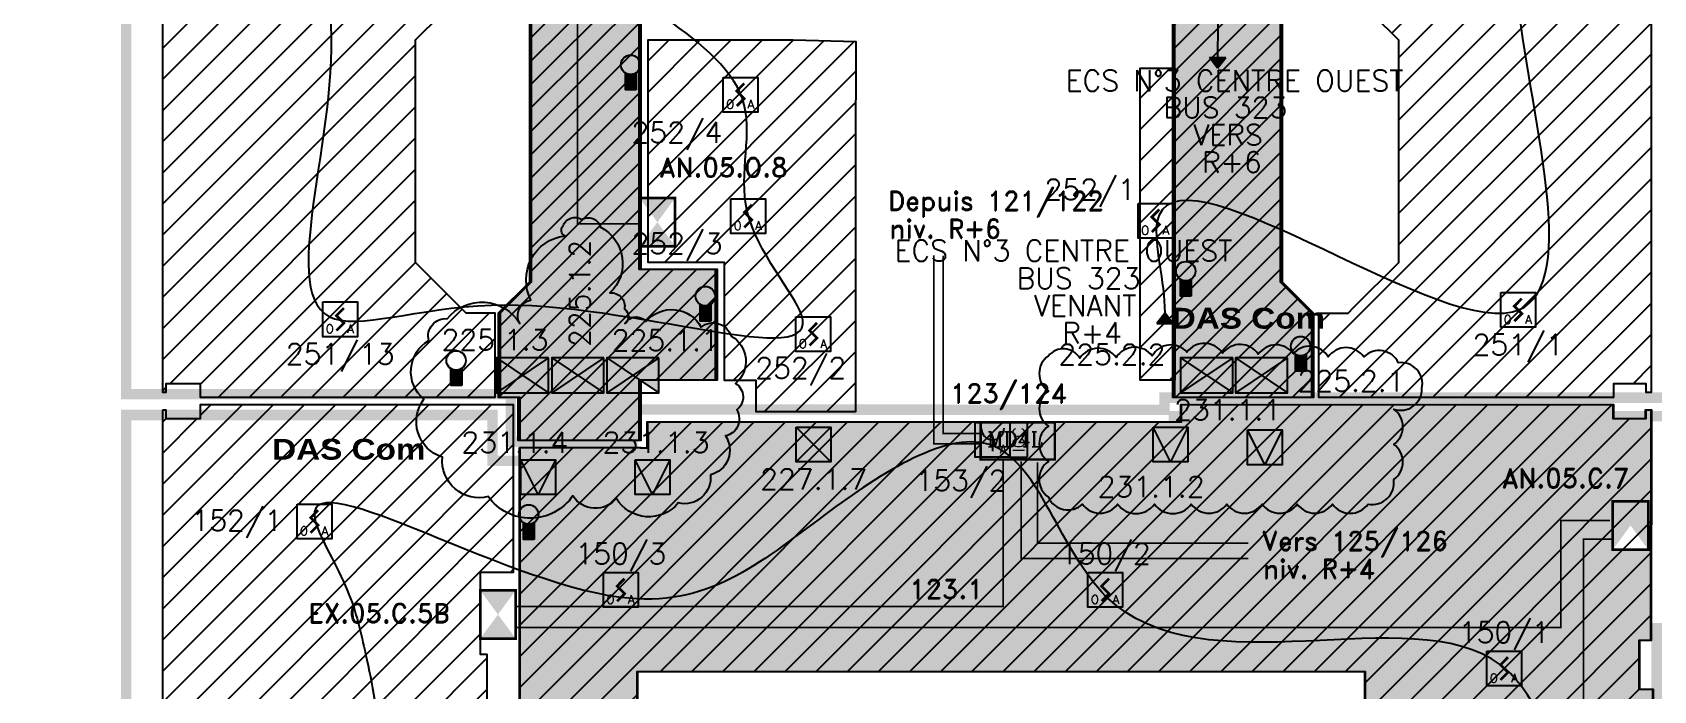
# Model space of a CAD drawing. Header units: millimetres. Extents: x 122.9 to 199.4, y 0.7 to 81.4.
# Drawn here: x 129.39 to 152.77, y 27.26 to 36.75 of the extents above; entities that cross this region are included whole.
import ezdxf
from ezdxf.enums import TextEntityAlignment as Align

# ---------------------------------------------------------------- set-up
doc = ezdxf.new("R2010")
doc.units = ezdxf.units.MM
for name, pattern in [('CACHE2', [4.7625, 3.175, -1.5875]), ('CONTINU', [0]), ('SLD', [0])]:
    doc.linetypes.add(name, pattern=pattern)
for name, color, linetype in [('ATEIS MISE EN SECURITE', 7, 'Continuous'), ('ATEIS ZONES MES', 7, 'Continuous'), ('JCC-ADRESSAGE', 6, 'Continuous'), ('JCC-ALARME GENERALE SELECTIVE', 3, 'Continuous'), ('JCC-CCF', 6, 'Continuous'), ('JCC-DECLENCHEUR MANUEL AVEC ISOLATEUR', 5, 'Continuous'), ('JCC-FILERIE SDI', 6, 'Continuous'), ('JCC-INDICATEUR ACTION', 1, 'Continuous'), ('JCC-LOCAUX', 4, 'Continuous'), ('JCC-OPTIQUE_A', 1, 'Continuous'), ('JCC-UAE-SDI', 7, 'Continuous'), ('JCC-VENTOUSE_PCF', 1, 'Continuous'), ('JCC-ZONING ZDA-ZDM', 5, 'Continuous')]:
    doc.layers.add(name, color=color, linetype=linetype)
doc.styles.add('ARIAL', font='')
doc.styles.add('HELVL', font='ROMAND.SHX')
doc.styles.add('LOCAUX', font='romans.shx', dxfattribs={"width": 0.75})
doc.styles.add('ROMANC', font='romanc')
doc.styles.get("Standard").update_dxf_attribs({"font": 'romans.shx'})
doc.styles.add('TEXTE', font='romans.shx')
doc.styles.get('ARIAL').set_extended_font_data('Arial Black')
pattern_1 = [(45, (130.7682, 5.9324), (-0.2245064, 0.2245064), [])]

# ---------------------------------------------------------------- blocks, each defined once
blk = doc.blocks.new('optique_a')
at = {"layer": 'JCC-OPTIQUE_A', "color": 0}
blk.add_lwpolyline([(-2.5, 2.5), (2.5, 2.5), (2.5, -2.5), (-2.5, -2.5)], close=True, dxfattribs=at)
at = {"layer": 'JCC-OPTIQUE_A', "color": 0, "const_width": 0.385}
blk.add_lwpolyline([(0.54, 1.63), (-0.54, 0.54), (0.54, -0.54), (-0.54, -1.63)], dxfattribs=at)
at = {"layer": 'JCC-ADRESSAGE', "style": 'TEXTE'}
blk.add_attdef('ADRESSE', text='', height=3, dxfattribs=at).set_placement((0, 5), align=Align.MIDDLE)
at = {"layer": 'JCC-LOCAUX', "style": 'LOCAUX', "width": 0.85, "flags": 8}
for p in [(0, 13.75), (0, 11.25), (0, 8.75)]:
    blk.add_attdef('PIECE', text='', height=1.75, dxfattribs=at).set_placement(p, align=Align.MIDDLE)
at = {"layer": 'JCC-OPTIQUE_A', "color": 0}
for s, p in [('O', (-1.5, -2)), ('A', (1.5, -2))]:
    blk.add_text(s, height=1.25, dxfattribs=at).set_placement(p, align=Align.CENTER)
blk = doc.blocks.new('alarme générale selective')
at = {"layer": 'JCC-ALARME GENERALE SELECTIVE', "color": 0}
for p, q in [((2.5, -2.5), (-2.5, 2.5)), ((-2.5, -2.5), (2.5, 2.5))]:
    blk.add_line(p, q, dxfattribs=at)
blk.add_lwpolyline([(-2.5, 2.5), (2.5, 2.5), (2.5, -2.5), (-2.5, -2.5)], close=True, dxfattribs=at)
at = {"layer": 'JCC-ADRESSAGE', "style": 'TEXTE'}
blk.add_attdef('ADRESSE', text='', height=3, dxfattribs=at).set_placement((0, 5), align=Align.MIDDLE)
at = {"layer": 'JCC-LOCAUX', "style": 'LOCAUX', "width": 0.85, "flags": 8}
for p in [(0, 13.75), (0, 11.25), (0, 8.75)]:
    blk.add_attdef('PIECE', text='', height=1.75, dxfattribs=at).set_placement(p, align=Align.MIDDLE)
blk = doc.blocks.new('clapet coupe feu_Réarm élect')
at = {"layer": 'JCC-CCF'}
h = blk.add_hatch(color=0, dxfattribs=at)
h.paths.add_polyline_path([(-3.76, 2.5), (-3.76, -2.5), (0, 0)])
h.paths.add_polyline_path([(3.76, 2.5), (0, 0), (3.76, -2.5)])
at = {"layer": 'JCC-CCF', "color": 0}
for p, q in [((3.76, 2.5), (-3.76, -2.5)), ((-3.76, 2.5), (3.76, -2.5))]:
    blk.add_line(p, q, dxfattribs=at)
blk.add_lwpolyline([(3.76, 2.5), (-3.76, 2.5), (-3.76, -2.5), (3.76, -2.5)], close=True, dxfattribs=at)
at = {"layer": 'JCC-ADRESSAGE', "style": 'TEXTE'}
blk.add_attdef('ADRESSE', text='', height=3, dxfattribs=at).set_placement((0, 5), align=Align.MIDDLE)
at = {"layer": 'JCC-LOCAUX', "style": 'LOCAUX', "width": 0.85, "flags": 8}
for p in [(0, 13.75), (0, 11.25), (0, 8.75)]:
    blk.add_attdef('PIECE', text='', height=1.75, dxfattribs=at).set_placement(p, align=Align.MIDDLE)
blk = doc.blocks.new('ventouse PCF')
at = {"layer": 'JCC-VENTOUSE_PCF'}
blk.add_hatch(color=0, dxfattribs=at).paths.add_polyline_path([(0, -2.5), (2.5, 2.5), (-2.5, 2.5)])
at = {"layer": 'JCC-VENTOUSE_PCF', "color": 0}
for p, q in [((0, -2.5), (-2.5, 2.5)), ((2.5, 2.5), (0, -2.5))]:
    blk.add_line(p, q, dxfattribs=at)
blk.add_lwpolyline([(-2.5, 2.5), (2.5, 2.5), (2.5, -2.5), (-2.5, -2.5)], close=True, dxfattribs=at)
at = {"layer": 'JCC-ADRESSAGE', "style": 'TEXTE'}
blk.add_attdef('ADRESSE', text='', height=3, dxfattribs=at).set_placement((0, 5), align=Align.MIDDLE)
at = {"layer": 'JCC-LOCAUX', "style": 'LOCAUX', "width": 0.85, "flags": 8}
for p in [(0, 13.75), (0, 11.25), (0, 8.75)]:
    blk.add_attdef('PIECE', text='', height=1.75, dxfattribs=at).set_placement(p, align=Align.MIDDLE)
blk = doc.blocks.new('déclencheur manuel avec isolateur')
at = {"layer": 'JCC-DECLENCHEUR MANUEL AVEC ISOLATEUR', "color": 0}
for p, q in [((2.5, 2.5), (5.02, 2.5)), ((5.02, -2.5), (5.02, 2.5)), ((0, 0), (0, -1.66)), ((2.5, -2.5), (5.02, -2.5))]:
    blk.add_line(p, q, dxfattribs=at)
blk.add_lwpolyline([(-2.5, 2.5), (2.5, 2.5), (2.5, -2.5), (-2.5, -2.5)], close=True, dxfattribs=at)
blk.add_arc((0, 1.66), 1.66, 180, 0, dxfattribs=at)
at = {"layer": 'JCC-ADRESSAGE', "style": 'TEXTE'}
blk.add_attdef('ADRESSE', text='', height=3, dxfattribs=at).set_placement((0, 5), align=Align.MIDDLE)
at = {"layer": 'JCC-DECLENCHEUR MANUEL AVEC ISOLATEUR', "color": 0}
blk.add_text('ICC', height=1.668, rotation=90, dxfattribs=at).set_placement((3.76, 0), align=Align.MIDDLE_CENTER)
blk.add_text('A', height=1.25, dxfattribs=at).set_placement((1.5, -2), align=Align.CENTER)
at = {"layer": 'JCC-LOCAUX', "style": 'LOCAUX', "width": 0.85, "flags": 8}
for p in [(0, 13.75), (0, 11.25), (0, 8.75)]:
    blk.add_attdef('PIECE', text='', height=1.75, dxfattribs=at).set_placement(p, align=Align.MIDDLE)
blk = doc.blocks.new('indicateur action')
at = {"layer": 'JCC-INDICATEUR ACTION'}
blk.add_hatch(color=0, dxfattribs=at).paths.add_polyline_path([(0.8, -0.05, -0.315344), (-0.8, -0.05), (-0.8, -2.5), (0.8, -2.5)])
at = {"layer": 'JCC-INDICATEUR ACTION', "color": 0}
for p, q in [((-0.8, -0.05), (-0.8, -2.5)), ((0.8, -0.05), (0.8, -2.5)), ((0.8, -2.5), (-0.8, -2.5))]:
    blk.add_line(p, q, dxfattribs=at)
blk.add_circle((0, 1.1), 1.4, dxfattribs=at)
at = {"layer": 'JCC-ADRESSAGE', "style": 'TEXTE'}
blk.add_attdef('ADRESSE', text='', height=3, dxfattribs=at).set_placement((0, 5), align=Align.MIDDLE)
at = {"layer": 'JCC-LOCAUX', "lineweight": 0, "style": 'LOCAUX', "width": 0.75, "flags": 8}
for p in [(0, 13.75), (0, 11.25), (0, 8.75)]:
    blk.add_attdef('PIECE', text='', height=1.75, dxfattribs=at).set_placement(p, align=Align.MIDDLE)
blk = doc.blocks.new("VOLETS D'AMENEE D'AIR DESENFUMAGE")
at = {"color": 3, "linetype": 'SLD', "const_width": 0.373}
blk.add_lwpolyline([(0, 5.12), (0, 0), (6.97, 0), (6.97, 5.12)], close=True, dxfattribs=at)
at = {"color": 3, "linetype": 'SLD'}
blk.add_solid([(0, 5.12), (0, 0), (6.97, 0), (6.97, 5.12)], dxfattribs=at)
blk = doc.blocks.new('A$C20DD5AA8')
at = {"color": 4, "linetype": 'Continuous', "const_width": 0.364}
blk.add_lwpolyline([(0.18, 5.52), (0.18, 0.18), (10.88, 0.18), (10.88, 5.52)], close=True, dxfattribs=at)
at = {"linetype": 'Continuous', "style": 'ROMANC'}
blk.add_text('MD4L', height=2.183, dxfattribs=at).set_placement((1.13, 2))
blk = doc.blocks.new("VOLETS D'EXTRACTION DE DESENFUMAGE")
at = {"color": 1, "linetype": 'SLD', "const_width": 0.373}
blk.add_lwpolyline([(0, 5.12), (0, 0), (6.97, 0), (6.97, 5.12)], close=True, dxfattribs=at)
at = {"color": 1, "linetype": 'SLD'}
blk.add_solid([(0, 5.12), (0, 0), (6.97, 0), (6.97, 5.12)], dxfattribs=at)

msp = doc.modelspace()

# ---------------------------------------------------------------- hatches: boundary and pattern name
at = {"layer": 'ATEIS ZONES MES'}
h = msp.add_hatch(dxfattribs=at)
h.set_pattern_fill('DOTS', color=5, scale=0.1, style=0)
h.set_pattern_definition([(0, (186.90556, 5.93238), (0.079375, 0.15875), [0, -0.15875])])
h.paths.add_polyline_path([(145.84, 48.317), (145.84, 31.483), (147.84, 31.483), (147.84, 32.702), (147.39, 33.152), (147.39, 36.913), (147.84, 37.363), (147.84, 39.903), (147.39, 40.352), (147.39, 44.113), (147.84, 44.563), (147.84, 47.103), (147.39, 47.553), (147.39, 51.313), (147.84, 51.763), (147.84, 53.432), (149.44, 53.432), (149.44, 54.912), (145.02, 54.912), (145.02, 58.267), (143.09, 58.267), (143.09, 55.002), (142.64, 54.552), (142.64, 52.932), (137.91, 52.932), (137.91, 53.057), (136.115, 53.057), (136.115, 51.713), (136.565, 51.263), (136.565, 47.552), (136.115, 47.103), (136.115, 44.563), (136.565, 44.113), (136.565, 40.353), (136.115, 39.903), (136.115, 37.363), (136.565, 36.913), (136.565, 33.153), (136.115, 32.703), (136.115, 31.483), (136.4, 31.483), (136.4, 30.863), (138.14, 30.863), (138.14, 31.732), (139.239, 31.732), (139.239, 33.333), (138.14, 33.333), (138.14, 51.052), (139.3, 51.052), (139.3, 50.452), (138.24, 50.452), (138.24, 48.317)])
h = msp.add_hatch(dxfattribs=at)
h.set_pattern_fill('DOTS', color=1, scale=0.1, style=0)
h.set_pattern_definition([(0, (156.5689, 5.93238), (0.079375, 0.15875), [0, -0.15875])])
h.paths.add_polyline_path([(136.419, 30.763), (138.159, 30.763), (138.159, 30.759), (138.259, 30.759), (138.259, 31.132), (141.679, 31.132), (145.953, 31.132), (145.953, 31.383), (147.503, 31.383), (148.077, 31.383), (152.184, 31.382), (152.184, 31.182), (152.659, 31.182), (152.659, 31.308), (152.732, 31.308), (152.729, 27.982), (152.559, 27.982), (152.559, 27.282), (152.759, 27.282), (152.759, 22.707), (152.759, 19.698), (143.07, 19.698), (143.07, 21.432), (143.594, 21.432), (143.595, 21.998), (145.787, 21.998), (145.789, 21.998), (145.789, 21.432), (148.609, 21.432), (148.609, 27.532), (138.109, 27.532), (138.109, 24.283), (136.419, 24.283)])
at = {"layer": 'JCC-FILERIE SDI'}
for points in [[(146.486, 36.231), (146.604, 36.387), (146.368, 36.387)], [(145.61, 32.551), (145.845, 32.551), (145.728, 32.707)]]:
    msp.add_hatch(color=1, dxfattribs=at).paths.add_polyline_path(points)
at = {"layer": 'JCC-ZONING ZDA-ZDM'}
h = msp.add_hatch(dxfattribs=at)
h.set_pattern_fill('ANSI31', color=56, scale=0.075, style=0)
h.set_pattern_definition([(45, (130.76821, 5.93238), (-0.1683798, 0.1683798), [])])
h.paths.add_polyline_path([(145.868, 48.317), (145.868, 31.483), (147.868, 31.483), (147.868, 32.702), (147.418, 33.152), (147.418, 36.913), (147.868, 37.363), (147.868, 39.903), (147.418, 40.352), (147.418, 44.113), (147.868, 44.563), (147.868, 47.103), (147.418, 47.553), (147.418, 51.313), (147.868, 51.763), (147.868, 53.432), (149.468, 53.432), (149.468, 54.912), (145.048, 54.912), (145.048, 58.267), (143.118, 58.267), (143.118, 55.002), (142.668, 54.552), (142.668, 52.932), (137.938, 52.932), (137.938, 53.057), (136.143, 53.057), (136.143, 51.713), (136.593, 51.263), (136.593, 47.552), (136.143, 47.103), (136.143, 44.563), (136.593, 44.113), (136.593, 40.353), (136.143, 39.903), (136.143, 37.363), (136.593, 36.913), (136.593, 33.153), (136.143, 32.703), (136.143, 31.483), (136.428, 31.483), (136.428, 30.863), (138.168, 30.863), (138.168, 31.732), (139.268, 31.732), (139.268, 33.333), (138.168, 33.333), (138.168, 51.052), (139.328, 51.052), (139.328, 50.452), (138.268, 50.452), (138.268, 48.317)])
h = msp.add_hatch(dxfattribs=at)
h.set_pattern_fill('ANSI31', color=4, scale=0.1, style=0)
h.set_pattern_definition(pattern_1)
edge = h.paths.add_edge_path()
edge.add_line((129.923, 52.932), (136.063, 52.932))
edge.add_line((136.063, 52.932), (136.063, 51.713))
edge.add_line((136.063, 51.713), (135.643, 51.713))
edge.add_line((135.643, 51.713), (134.913, 50.983))
edge.add_line((134.913, 50.983), (134.913, 47.833))
edge.add_line((134.913, 47.833), (135.643, 47.103))
edge.add_line((135.643, 47.103), (136.063, 47.103))
edge.add_line((136.063, 47.103), (136.091, 45.739))
edge.add_line((136.091, 45.739), (136.091, 44.563))
edge.add_line((136.091, 44.563), (135.643, 44.563))
edge.add_line((135.643, 44.563), (134.913, 43.833))
edge.add_line((134.913, 43.833), (134.913, 40.633))
edge.add_line((134.913, 40.633), (135.643, 39.903))
edge.add_line((135.643, 39.903), (136.063, 39.903))
edge.add_line((136.063, 39.903), (136.063, 38.683))
edge.add_line((136.063, 38.683), (136.063, 37.363))
edge.add_line((136.063, 37.363), (135.643, 37.363))
edge.add_line((135.643, 37.363), (134.913, 36.633))
edge.add_line((134.913, 36.633), (134.913, 33.433))
edge.add_line((134.913, 33.433), (135.643, 32.703))
edge.add_line((135.643, 32.703), (136.063, 32.703))
edge.add_line((136.063, 32.703), (136.063, 31.483))
edge.add_line((136.063, 31.483), (131.818, 31.483))
edge.add_line((131.818, 31.483), (131.818, 31.682))
edge.add_line((131.818, 31.682), (131.318, 31.682))
edge.add_line((131.318, 31.682), (131.318, 31.558))
edge.add_line((131.318, 31.558), (131.273, 31.558))
edge.add_line((131.273, 31.558), (131.273, 38.532))
edge.add_line((131.273, 38.532), (131.273, 38.732))
edge.add_line((131.273, 38.732), (129.923, 38.732))
edge.add_line((129.923, 38.732), (129.923, 52.932))
h = msp.add_hatch(dxfattribs=at)
h.set_pattern_fill('ANSI31', color=4, scale=0.1, style=0)
h.set_pattern_definition(pattern_1)
h.paths.add_polyline_path([(147.948, 52.982), (152.219, 52.982), (152.219, 52.882), (152.738, 52.882), (152.738, 31.558), (152.668, 31.558), (152.668, 31.682), (152.193, 31.682), (152.193, 31.482), (147.948, 31.483), (147.948, 32.681), (147.948, 32.702), (148.368, 32.702), (148.45, 32.785), (149.098, 33.432), (149.098, 36.633), (148.368, 37.363), (147.948, 37.363), (147.948, 38.757), (147.948, 39.902), (148.368, 39.902), (149.098, 40.632), (149.098, 43.833), (148.368, 44.563), (147.948, 44.563), (147.948, 47.103), (148.368, 47.103), (148.45, 47.185), (149.098, 47.833), (149.098, 51.033), (148.368, 51.763), (147.948, 51.763)])
h = msp.add_hatch(dxfattribs=at)
h.set_pattern_fill('ANSI31', color=31, scale=0.1, style=0)
h.set_pattern_definition(pattern_1)
h.paths.add_polyline_path([(140.366, 36.633), (138.268, 36.633), (138.268, 33.433), (139.368, 33.433), (139.368, 31.732), (139.828, 31.732), (139.828, 31.282), (141.268, 31.282), (141.268, 34.933), (141.273, 36.61)])
h.paths.add_polyline_path([(138.268, 39.982), (138.848, 39.982), (138.848, 38.732), (140.968, 38.732), (140.968, 41.082), (145.768, 41.082), (145.768, 45.582), (145.368, 45.582), (145.368, 46.082), (145.768, 46.082), (145.768, 48.217), (138.268, 48.217)])
h = msp.add_hatch(dxfattribs=at)
h.set_pattern_fill('ANSI31', color=31, scale=0.1, style=0)
h.set_pattern_definition(pattern_1)
h.paths.add_polyline_path([(145.868, 31.732), (145.368, 31.732), (145.368, 36.232), (145.868, 36.232)])
h = msp.add_hatch(dxfattribs=at)
h.set_pattern_fill('ANSI31', color=201, scale=0.1, style=0)
h.set_pattern_definition(pattern_1)
edge = h.paths.add_edge_path()
edge.add_line((131.273, 31.308), (131.318, 31.308))
edge.add_line((131.318, 31.308), (131.318, 31.182))
edge.add_line((131.318, 31.182), (131.818, 31.182))
edge.add_line((131.818, 31.182), (131.818, 31.383))
edge.add_line((131.818, 31.383), (136.328, 31.383))
edge.add_line((136.328, 31.383), (136.328, 28.963))
edge.add_line((136.328, 28.963), (135.848, 28.963))
edge.add_line((135.848, 28.963), (135.848, 27.783))
edge.add_line((135.848, 27.783), (135.948, 27.783))
edge.add_line((135.948, 27.783), (135.948, 26.967))
edge.add_line((135.948, 26.967), (136.328, 26.967))
edge.add_line((136.328, 26.967), (136.328, 24.183))
edge.add_line((136.328, 24.183), (138.118, 24.183))
edge.add_line((138.118, 24.183), (138.118, 23.932))
edge.add_line((138.118, 23.932), (138.718, 23.932))
edge.add_line((138.718, 23.932), (138.718, 24.132))
edge.add_line((138.718, 24.132), (142.979, 24.132))
edge.add_line((142.979, 24.132), (142.979, 19.698))
edge.add_line((142.979, 19.698), (142.568, 19.698))
edge.add_line((142.568, 19.698), (142.568, 19.598))
edge.add_line((142.568, 19.598), (149.848, 19.598))
edge.add_line((149.848, 19.598), (149.848, 19.118))
edge.add_line((149.848, 19.118), (150.928, 19.118))
edge.add_line((150.928, 19.118), (150.928, 17.057))
edge.add_line((150.928, 17.057), (144.768, 17.057))
edge.add_line((144.768, 17.057), (144.768, 17.061))
edge.add_line((144.768, 17.061), (144.768, 17.507))
edge.add_line((144.768, 17.507), (144.168, 17.507))
edge.add_line((144.168, 17.507), (144.168, 17.295))
edge.add_line((144.168, 17.295), (137.168, 17.295))
edge.add_line((137.168, 17.295), (137.168, 17.582))
edge.add_line((137.168, 17.582), (136.968, 17.582))
edge.add_line((136.968, 17.582), (136.922, 17.582))
edge.add_line((136.922, 17.582), (135.218, 17.582))
edge.add_line((135.218, 17.582), (135.218, 17.182))
edge.add_line((135.218, 17.182), (131.273, 17.182))
edge.add_line((131.273, 17.182), (131.273, 31.308))
h = msp.add_hatch(dxfattribs=at)
h.set_pattern_fill('ANSI31', color=113, scale=0.1, style=0)
h.set_pattern_definition(pattern_1)
h.paths.add_polyline_path([(136.428, 30.763), (138.168, 30.763), (138.168, 30.759), (138.268, 30.759), (138.268, 31.132), (141.688, 31.132), (145.963, 31.132), (145.963, 31.383), (147.513, 31.383), (148.086, 31.383), (152.193, 31.382), (152.193, 31.182), (152.668, 31.182), (152.668, 31.308), (152.741, 31.308), (152.738, 27.982), (152.568, 27.982), (152.568, 27.282), (152.768, 27.282), (152.768, 22.707), (152.768, 19.698), (143.079, 19.698), (143.079, 21.432), (143.604, 21.432), (143.604, 21.998), (145.796, 21.998), (145.798, 21.998), (145.798, 21.432), (148.618, 21.432), (148.618, 27.532), (138.118, 27.532), (138.118, 24.283), (136.428, 24.283)])

# ---------------------------------------------------------------- linework, layer by layer
at = {"layer": 'ATEIS MISE EN SECURITE', "color": 3, "const_width": 0.025}
msp.add_lwpolyline([(138.245, 48.544), (137.254, 48.544), (137.254, 33.989), (138.125, 33.989)], dxfattribs=at)
at = {"layer": 'ATEIS MISE EN SECURITE', "color": 1, "linetype": 'CACHE2', "ltscale": 0.1, "const_width": 0.025}
for points in [[(143.052, 30.815), (142.392, 30.815), (142.392, 33.534)], [(143.654, 30.564), (143.654, 29.162), (146.928, 29.162)]]:
    msp.add_lwpolyline(points, dxfattribs=at)
at = {"layer": 'ATEIS MISE EN SECURITE', "color": 4, "linetype": 'CACHE2', "ltscale": 0.1, "const_width": 0.025}
for points in [[(143.057, 30.966), (142.526, 30.966), (142.526, 33.531)], [(143.89, 30.551), (143.89, 29.385), (146.928, 29.385), (146.928, 29.385)]]:
    msp.add_lwpolyline(points, dxfattribs=at)
at = {"layer": 'ATEIS MISE EN SECURITE', "color": 3, "linetype": 'CONTINU', "const_width": 0.025}
for points in [[(143.394, 30.573), (143.394, 28.47), (136.37, 28.47)], [(136.37, 28.17), (151.437, 28.17), (151.437, 29.712), (152.143, 29.712)], [(152.171, 29.444), (151.764, 29.444), (151.764, 21.352), (150.434, 21.352), (150.434, 19.649)]]:
    msp.add_lwpolyline(points, dxfattribs=at)
at = {"layer": 'ATEIS ZONES MES', "color": 5}
for points in [[(147.84, 53.432), (147.84, 51.763), (147.39, 51.313), (147.39, 47.553), (147.84, 47.103), (147.84, 44.623), (147.84, 44.563), (147.39, 44.113), (147.39, 40.352), (147.84, 39.903), (147.84, 37.363), (147.39, 36.913), (147.39, 33.152), (147.84, 32.702), (147.84, 31.483), (147.39, 31.483), (145.934, 31.483), (145.84, 31.483), (145.84, 31.732)], [(138.14, 51.052), (138.14, 33.333), (139.239, 33.333), (139.239, 31.732), (138.14, 31.732), (138.14, 31.483), (138.14, 30.863), (136.4, 30.863), (136.4, 31.483), (136.115, 31.483), (136.115, 31.543), (136.115, 32.703), (136.565, 33.153), (136.565, 36.913)], [(145.84, 31.732), (145.84, 48.317)]]:
    msp.add_lwpolyline(points, dxfattribs=at)
at = {"layer": 'ATEIS ZONES MES', "color": 1}
for points in [[(136.419, 30.763), (138.159, 30.763), (138.159, 30.759), (138.259, 30.759), (138.259, 31.132), (141.679, 31.132), (145.953, 31.132), (145.953, 31.383), (147.503, 31.383), (148.077, 31.383), (152.184, 31.382), (152.184, 31.182), (152.659, 31.182), (152.659, 31.308), (152.732, 31.308), (152.729, 27.982), (152.559, 27.982), (152.559, 27.282), (152.759, 27.282), (152.759, 22.707)], [(136.419, 24.283), (136.419, 30.763)], [(148.609, 21.432), (148.609, 27.532), (138.109, 27.532), (138.109, 24.283)]]:
    msp.add_lwpolyline(points, dxfattribs=at)
at = {"layer": 'JCC-CCF'}
for points in [[(139.172, 30.37, -0.520567), (138.708, 29.964, -0.520567), (137.814, 30.033, -0.520567), (137.187, 30.068, -0.520567), (135.968, 30.056, -0.520567), (135.306, 30.625, -0.520567), (135.039, 31.46, -0.520567), (135.109, 32.307, -0.520567), (135.376, 32.62, -0.520567), (136.421, 32.551, -0.520567), (136.583, 32.887, -0.520567), (137.071, 33.815, -0.520567), (137.047, 33.954, -0.520567), (137.314, 34.047, -0.520567), (137.582, 33.943, -0.520567), (137.721, 32.991, -0.520567), (137.93, 32.759, -0.520567), (137.939, 32.549, -0.520567), (138.241, 32.582, -0.520567), (139.038, 32.5, -0.520567), (139.47, 32.37, -0.520567), (139.535, 31.687, -0.520567), (139.551, 31.305, -0.520567), (139.388, 30.931, -0.520567)], [(144.045, 32.084, 0.520567), (144.045, 31.577, 0.520567), (144.045, 31.07, 0.520567), (144.045, 30.563, 0.520567), (144.045, 30.048, 0.520567), (144.537, 29.949, 0.520567), (145.044, 29.949, 0.520567), (145.574, 29.949, 0.520567), (146.105, 29.949, 0.520567), (146.619, 29.949, 0.520567), (147.127, 29.949, 0.520567), (147.634, 29.949, 0.520567), (148.141, 29.949, 0.520567), (148.656, 29.949, 0.520567), (149.025, 30.302, 0.520567), (149.025, 30.809, 0.520567), (149.025, 31.316, 0.520567), (149.432, 31.615, 0.520567), (149.094, 31.984, 0.520567), (148.595, 32.069, 0.520567), (148.08, 32.069, 0.520567), (147.58, 32.115, 0.520567), (147.073, 32.107, 0.520567), (146.558, 32.122, 0.520567), (146.043, 32.138, 0.520567), (145.544, 32.084, 0.520567), (145.021, 32.061, 0.520567), (144.498, 32.053, 0.520567)]]:
    msp.add_lwpolyline(points, format="xyb", close=True, dxfattribs=at)
at = {"layer": 'JCC-FILERIE SDI', "color": 1}
for p, q in [((146.368, 36.387), (146.604, 36.387)), ((146.486, 36.231), (146.368, 36.387)), ((146.368, 36.387), (146.604, 36.387)), ((146.486, 36.231), (146.368, 36.387)), ((146.486, 36.231), (146.604, 36.387)), ((146.486, 36.231), (146.604, 36.387)), ((145.728, 32.707), (145.61, 32.551)), ((145.728, 32.707), (145.61, 32.551)), ((145.61, 32.551), (145.845, 32.551)), ((145.61, 32.551), (145.845, 32.551)), ((145.728, 32.707), (145.845, 32.551)), ((145.728, 32.707), (145.845, 32.551))]:
    msp.add_line(p, q, dxfattribs=at)
at = {"layer": 'JCC-FILERIE SDI', "color": 1, "start_tangent": (0, 1), "end_tangent": (0, -1)}
msp.add_spline([(145.728, 32.707), (145.616, 34.011), (150.738, 32.718), (150.819, 37.166), (150.819, 40.027), (150.765, 44.658), (150.819, 47.05), (150.728, 51.772), (147.868, 52.923), (140.731, 54.615), (143.693, 50.396), (143.194, 50.442), (140.484, 51.299), (138.591, 51.677), (132.677, 51.582), (135.161, 50.377), (132.747, 47.398), (132.795, 44.434), (132.724, 39.721), (133.67, 37.168), (133.67, 32.652), (136.012, 32.817), (140.484, 32.675), (139.703, 34.165), (139.632, 35.796), (137.456, 37.995), (140.058, 40.194), (139.822, 44.024), (140.412, 46.539), (137.337, 48.076), (137.679, 50.868), (140.913, 49.983), (142.666, 49.568), (146.942, 50.724), (146.706, 48.856), (146.635, 47.556), (144.103, 46.775), (143.385, 42.849), (146.992, 41.772), (146.73, 38.895), (146.486, 36.387)], degree=3, dxfattribs=at)
at = {"layer": 'JCC-FILERIE SDI', "color": 3, "start_tangent": (0, 1), "end_tangent": (1, 0)}
msp.add_spline([(152.231, 22.188), (151.819, 24.237), (150.564, 27.631), (144.876, 28.618), (143.257, 30.783), (140.828, 29.799), (137.879, 28.602), (133.475, 29.689), (133.934, 28.705), (134.198, 27.783), (134.326, 27.131), (134.35, 26.037), (133.131, 21.754), (133.486, 18.711), (137.436, 20.22), (139.799, 20.504), (141.878, 20.854), (145.38, 23.216), (145.598, 22.122), (145.248, 19.935), (144.723, 18.47), (148.859, 18.252), (148.049, 20.592), (149.056, 21.248), (149.406, 21.357)], degree=3, dxfattribs=at)
at = {"layer": 'JCC-ZONING ZDA-ZDM', "const_width": 0.15}
msp.add_lwpolyline([(137.843, 56.679), (137.843, 53.132), (129.468, 53.132), (129.468, 38.532), (130.743, 38.532), (130.743, 31.533), (131.668, 31.533), (131.668, 31.533), (131.668, 31.533), (131.668, 31.533), (131.668, 31.533), (131.668, 31.533), (136.294, 31.533), (136.294, 30.845), (138.046, 30.845), (138.046, 31.111), (138.046, 31.312), (145.718, 31.306), (145.718, 31.482), (153.148, 31.482), (153.148, 53.052), (149.208, 53.052), (149.207, 53.152)], dxfattribs=at)
at = {"layer": 'JCC-ZONING ZDA-ZDM', "color": 56}
for points in [[(147.868, 53.432), (147.868, 51.763), (147.418, 51.313), (147.418, 47.553), (147.868, 47.103), (147.868, 44.623), (147.868, 44.563), (147.418, 44.113), (147.418, 40.352), (147.868, 39.903), (147.868, 37.363), (147.418, 36.913), (147.418, 33.152), (147.868, 32.702), (147.868, 31.483), (147.418, 31.483), (145.963, 31.483), (145.868, 31.483), (145.868, 31.732)], [(138.168, 51.052), (138.168, 33.333), (139.268, 33.333), (139.268, 31.732), (138.168, 31.732), (138.168, 31.483), (138.168, 30.863), (136.428, 30.863), (136.428, 31.483), (136.143, 31.483), (136.143, 31.543), (136.143, 32.703), (136.593, 33.153), (136.593, 36.913)], [(145.868, 31.732), (145.868, 48.317)]]:
    msp.add_lwpolyline(points, dxfattribs=at)
at = {"layer": 'JCC-ZONING ZDA-ZDM', "color": 4}
for points in [[(152.738, 52.882), (152.738, 31.558), (152.668, 31.558), (152.668, 31.682), (152.193, 31.682), (152.193, 31.482), (147.948, 31.483), (147.948, 32.681), (147.948, 32.702), (148.368, 32.702), (148.45, 32.785), (149.098, 33.432), (149.098, 36.633), (148.368, 37.363)], [(135.643, 37.363), (134.913, 36.633), (134.913, 33.433), (135.643, 32.703), (136.063, 32.703), (136.063, 31.483), (131.818, 31.483), (131.818, 31.682), (131.318, 31.682), (131.318, 31.558), (131.273, 31.558), (131.273, 38.532)]]:
    msp.add_lwpolyline(points, dxfattribs=at)
at = {"layer": 'JCC-ZONING ZDA-ZDM', "color": 31}
for points in [[(139.366, 36.633), (138.268, 36.633), (138.268, 33.433), (139.362, 33.433), (139.368, 33.433), (139.368, 33.333), (139.368, 31.732), (139.828, 31.732), (139.828, 31.282), (141.268, 31.282), (141.268, 34.933), (141.273, 36.61), (140.366, 36.633)], [(145.868, 36.232), (145.868, 31.732), (145.368, 31.732), (145.368, 36.232)]]:
    msp.add_lwpolyline(points, close=True, dxfattribs=at)
at = {"layer": 'JCC-ZONING ZDA-ZDM', "color": 201}
for points in [[(131.273, 31.308), (131.318, 31.308), (131.318, 31.182), (131.818, 31.182), (131.818, 31.383), (136.328, 31.383), (136.328, 28.963), (135.848, 28.963), (135.848, 27.783), (135.948, 27.783), (135.948, 26.967)], [(131.273, 17.182), (131.273, 31.308)]]:
    msp.add_lwpolyline(points, dxfattribs=at)
at = {"layer": 'JCC-ZONING ZDA-ZDM', "color": 113}
for points in [[(136.428, 30.763), (138.168, 30.763), (138.168, 30.759), (138.268, 30.759), (138.268, 31.132), (141.688, 31.132), (145.963, 31.132), (145.963, 31.383), (147.513, 31.383), (148.086, 31.383), (152.193, 31.382), (152.193, 31.182), (152.668, 31.182), (152.668, 31.308), (152.741, 31.308), (152.738, 27.982), (152.568, 27.982), (152.568, 27.282), (152.768, 27.282), (152.768, 22.707)], [(136.428, 24.283), (136.428, 30.763)], [(148.618, 21.432), (148.618, 27.532), (138.118, 27.532), (138.118, 24.283)]]:
    msp.add_lwpolyline(points, dxfattribs=at)
at = {"layer": 'JCC-ZONING ZDA-ZDM', "color": 17, "const_width": 0.15}
msp.add_lwpolyline([(152.968, 31.215), (153.148, 31.215), (153.148, 28.157), (152.818, 28.157), (152.818, 19.698), (150.789, 19.694), (150.789, 17.057), (130.743, 17.057), (130.743, 31.232), (136.028, 31.232), (136.028, 30.573), (138.336, 30.573), (138.336, 31), (145.812, 30.99), (145.854, 30.99), (145.854, 31.215), (153.148, 31.215)], dxfattribs=at)

# ---------------------------------------------------------------- block references
at = {"layer": 'ATEIS MISE EN SECURITE', "linetype": 'Continuous', "xscale": 0.1, "yscale": 0.1, "zscale": 0.1, "rotation": 90}
for name, p in [("VOLETS D'AMENEE D'AIR DESENFUMAGE", (138.662, 33.663)), ("VOLETS D'AMENEE D'AIR DESENFUMAGE", (152.697, 29.291)), ("VOLETS D'EXTRACTION DE DESENFUMAGE", (136.363, 28.008))]:
    msp.add_blockref(name, p, dxfattribs=at)
at = {"layer": 'ATEIS MISE EN SECURITE', "color": 1, "lineweight": 0}
ref = msp.add_blockref('ventouse PCF', (147.169, 30.766), dxfattribs=dict(at, xscale=0.1000000000000014, yscale=0.1000000000000014))
ref.add_attrib('ADRESSE', '231.1.1', dxfattribs={"layer": 'JCC-ADRESSAGE', "height": 0.3, "style": 'TEXTE'}).set_placement((146.631, 31.306), align=Align.MIDDLE)
at = {"layer": 'ATEIS MISE EN SECURITE', "color": 0, "xscale": 0.1, "yscale": 0.1, "zscale": 0.1}
msp.add_blockref('A$C20DD5AA8', (143.051, 30.572), dxfattribs=at)
at = {"layer": 'JCC-ALARME GENERALE SELECTIVE', "lineweight": 0}
ref = msp.add_blockref('alarme générale selective', (140.66, 30.809), dxfattribs=dict(at, xscale=0.1000000000000014, yscale=0.1000000000000014))
ref.add_attrib('ADRESSE', '227.1.7', dxfattribs={"layer": 'JCC-ADRESSAGE', "height": 0.3, "style": 'TEXTE'}).set_placement((140.66, 30.308), align=Align.MIDDLE)
at = {"layer": 'JCC-CCF', "lineweight": 0}
ref = msp.add_blockref('clapet coupe feu_Réarm élect', (137.26, 31.804), dxfattribs=dict(at, xscale=0.09999999999999432, yscale=0.09999999999999432))
ref.add_attrib('ADRESSE', '225.1.2', dxfattribs={"layer": 'JCC-ADRESSAGE', "height": 0.3, "rotation": 90, "style": 'TEXTE'}).set_placement((137.287, 32.986), align=Align.MIDDLE)
ref = msp.add_blockref('clapet coupe feu_Réarm élect', (136.461, 31.804), dxfattribs=dict(at, xscale=0.09999999999999432, yscale=0.09999999999999432))
ref.add_attrib('ADRESSE', '225.1.3', dxfattribs={"layer": 'JCC-ADRESSAGE', "height": 0.3, "style": 'TEXTE'}).set_placement((136.064, 32.315), align=Align.MIDDLE)
ref = msp.add_blockref('clapet coupe feu_Réarm élect', (138.052, 31.804), dxfattribs=dict(at, xscale=0.09999999999999432, yscale=0.09999999999999432))
ref.add_attrib('ADRESSE', '225.1.1', dxfattribs={"layer": 'JCC-ADRESSAGE', "height": 0.3, "style": 'TEXTE'}).set_placement((138.519, 32.308), align=Align.MIDDLE)
ref = msp.add_blockref('clapet coupe feu_Réarm élect', (146.328, 31.804), dxfattribs=dict(at, xscale=0.09999999999999432, yscale=0.09999999999999432))
ref.add_attrib('ADRESSE', '225.2.2', dxfattribs={"layer": 'JCC-ADRESSAGE', "height": 0.3, "style": 'TEXTE'}).set_placement((144.961, 32.105), align=Align.MIDDLE)
ref = msp.add_blockref('clapet coupe feu_Réarm élect', (147.12, 31.804), dxfattribs=dict(at, xscale=0.09999999999999432, yscale=0.09999999999999432))
ref.add_attrib('ADRESSE', '225.2.1', dxfattribs={"layer": 'JCC-ADRESSAGE', "height": 0.3, "style": 'TEXTE'}).set_placement((148.41, 31.722), align=Align.MIDDLE)
at = {"layer": 'JCC-DECLENCHEUR MANUEL AVEC ISOLATEUR'}
ref = msp.add_blockref('déclencheur manuel avec isolateur', (143.241, 30.876), dxfattribs=dict(at, xscale=0.1000000000000014, yscale=0.1000000000000014))
ref.add_attrib('ADRESSE', '153/2', dxfattribs={"layer": 'JCC-ADRESSAGE', "height": 0.3, "style": 'TEXTE'}).set_placement((142.784, 30.267), align=Align.MIDDLE)
at = {"layer": 'JCC-INDICATEUR ACTION', "lineweight": 0, "xscale": 0.1000000000000014, "yscale": 0.1000000000000014}
for p in [(138.02, 36.17), (146.026, 33.195), (139.098, 32.835), (147.683, 32.115), (135.504, 31.908), (136.55, 29.688)]:
    msp.add_blockref('indicateur action', p, dxfattribs=at)
at = {"layer": 'JCC-OPTIQUE_A', "lineweight": 0}
ref = msp.add_blockref('optique_a', (139.605, 35.848), dxfattribs=dict(at, xscale=0.1000000000000014, yscale=0.1000000000000014))
ref.add_attrib('ADRESSE', '252/4', dxfattribs={"layer": 'JCC-ADRESSAGE', "height": 0.3, "style": 'TEXTE'}).set_placement((138.688, 35.283), align=Align.MIDDLE)
ref = msp.add_blockref('optique_a', (145.591, 34.032), dxfattribs=dict(at, xscale=0.1000000000000014, yscale=0.1000000000000014))
ref.add_attrib('ADRESSE', '252/1', dxfattribs={"layer": 'JCC-ADRESSAGE', "height": 0.3, "style": 'TEXTE'}).set_placement((144.645, 34.461), align=Align.MIDDLE)
ref = msp.add_blockref('optique_a', (139.714, 34.1), dxfattribs=dict(at, xscale=0.1000000000000014, yscale=0.1000000000000014))
ref.add_attrib('ADRESSE', '252/3', dxfattribs={"layer": 'JCC-ADRESSAGE', "height": 0.3, "style": 'TEXTE'}).set_placement((138.688, 33.683), align=Align.MIDDLE)
ref = msp.add_blockref('optique_a', (150.819, 32.747), dxfattribs=dict(at, xscale=0.1000000000000014, yscale=0.1000000000000014))
ref.add_attrib('ADRESSE', '251/1', dxfattribs={"layer": 'JCC-ADRESSAGE', "height": 0.3, "style": 'TEXTE'}).set_placement((150.819, 32.224), align=Align.MIDDLE)
ref = msp.add_blockref('optique_a', (133.831, 32.611), dxfattribs=dict(at, xscale=0.1000000000000014, yscale=0.1000000000000014))
ref.add_attrib('ADRESSE', '251/13', dxfattribs={"layer": 'JCC-ADRESSAGE', "height": 0.3, "style": 'TEXTE'}).set_placement((133.831, 32.089), align=Align.MIDDLE)
ref = msp.add_blockref('optique_a', (140.654, 32.397), dxfattribs=dict(at, xscale=0.1000000000000014, yscale=0.1000000000000014))
ref.add_attrib('ADRESSE', '252/2', dxfattribs={"layer": 'JCC-ADRESSAGE', "height": 0.3, "style": 'TEXTE'}).set_placement((140.474, 31.888), align=Align.MIDDLE)
ref = msp.add_blockref('optique_a', (133.459, 29.698), dxfattribs=dict(at, xscale=0.1000000000000014, yscale=0.1000000000000014))
ref.add_attrib('ADRESSE', '152/1', dxfattribs={"layer": 'JCC-ADRESSAGE', "height": 0.3, "style": 'TEXTE'}).set_placement((132.341, 29.69), align=Align.MIDDLE)
at = {"layer": 'JCC-OPTIQUE_A', "lineweight": 0, "xscale": 0.09999999999999432, "yscale": 0.09999999999999432}
for p, values in [((137.879, 28.711), {'ADRESSE': '150/3'}), ((144.866, 28.711), {'ADRESSE': '150/2'}), ((150.619, 27.577), {'ADRESSE': '150/1'})]:
    msp.add_blockref('optique_a', p, dxfattribs=at).add_auto_attribs(values)
at = {"layer": 'JCC-VENTOUSE_PCF', "lineweight": 0}
ref = msp.add_blockref('ventouse PCF', (136.688, 30.337), dxfattribs=dict(at, xscale=0.1000000000000014, yscale=0.1000000000000014))
ref.add_attrib('ADRESSE', '231.1.4', dxfattribs={"layer": 'JCC-ADRESSAGE', "height": 0.3, "style": 'TEXTE'}).set_placement((136.351, 30.837), align=Align.MIDDLE)
ref = msp.add_blockref('ventouse PCF', (138.335, 30.337), dxfattribs=dict(at, xscale=0.1000000000000014, yscale=0.1000000000000014))
ref.add_attrib('ADRESSE', '231.1.3', dxfattribs={"layer": 'JCC-ADRESSAGE', "height": 0.3, "style": 'TEXTE'}).set_placement((138.387, 30.837), align=Align.MIDDLE)
ref = msp.add_blockref('ventouse PCF', (145.806, 30.807), dxfattribs=dict(at, xscale=0.1000000000000014, yscale=0.1000000000000014))
ref.add_attrib('ADRESSE', '231.1.2', dxfattribs={"layer": 'JCC-ADRESSAGE', "height": 0.3, "style": 'TEXTE'}).set_placement((145.527, 30.198), align=Align.MIDDLE)

# ---------------------------------------------------------------- texts
at = {"layer": 'ATEIS MISE EN SECURITE', "color": 0, "style": 'HELVL'}
for s, height, p in [('AN.05.O.8', 0.2749, (138.433, 34.664)), ('Depuis 121/122', 0.27495, (141.732, 34.182)), ('niv. R+6', 0.2749, (141.749, 33.78)), ('123/124', 0.2749, (142.625, 31.408)), ('AN.05.C.7', 0.2749, (150.587, 30.184)), ('Vers 125/126', 0.27495, (147.12, 29.279)), ('niv. R+4', 0.2749, (147.138, 28.877)), ('123.1', 0.2749, (142.039, 28.585)), ('EX.05.C.5B', 0.2749, (133.372, 28.237))]:
    msp.add_text(s, height=height, dxfattribs=at).set_placement(p)
at = {"layer": 'JCC-CCF', "lineweight": 0, "char_height": 0.3, "width": 20.85784, "attachment_point": 1, "style": 'ARIAL'}
for insert in [(145.825, 32.777), (132.85, 30.888)]:
    msp.add_mtext('DAS Com', dxfattribs=dict(at, insert=insert))
at = {"layer": 'JCC-FILERIE SDI', "color": 1}
for s, p in [('ECS N°3 CENTRE OUEST', (144.294, 35.902)), ('BUS 323', (145.704, 35.514)), ('VERS', (146.134, 35.12)), ('R+6', (146.26, 34.726)), ('BUS 323', (143.585, 33.053)), ('VENANT', (143.836, 32.659)), ('R+4', (144.243, 32.265))]:
    msp.add_text(s, height=0.3, dxfattribs=at).set_placement(p)
at = {"layer": 'JCC-UAE-SDI', "color": 1}
msp.add_text('ECS N°3 CENTRE OUEST', height=0.3, dxfattribs=at).set_placement((141.826, 33.45))

doc.saveas('drawing.dxf')
